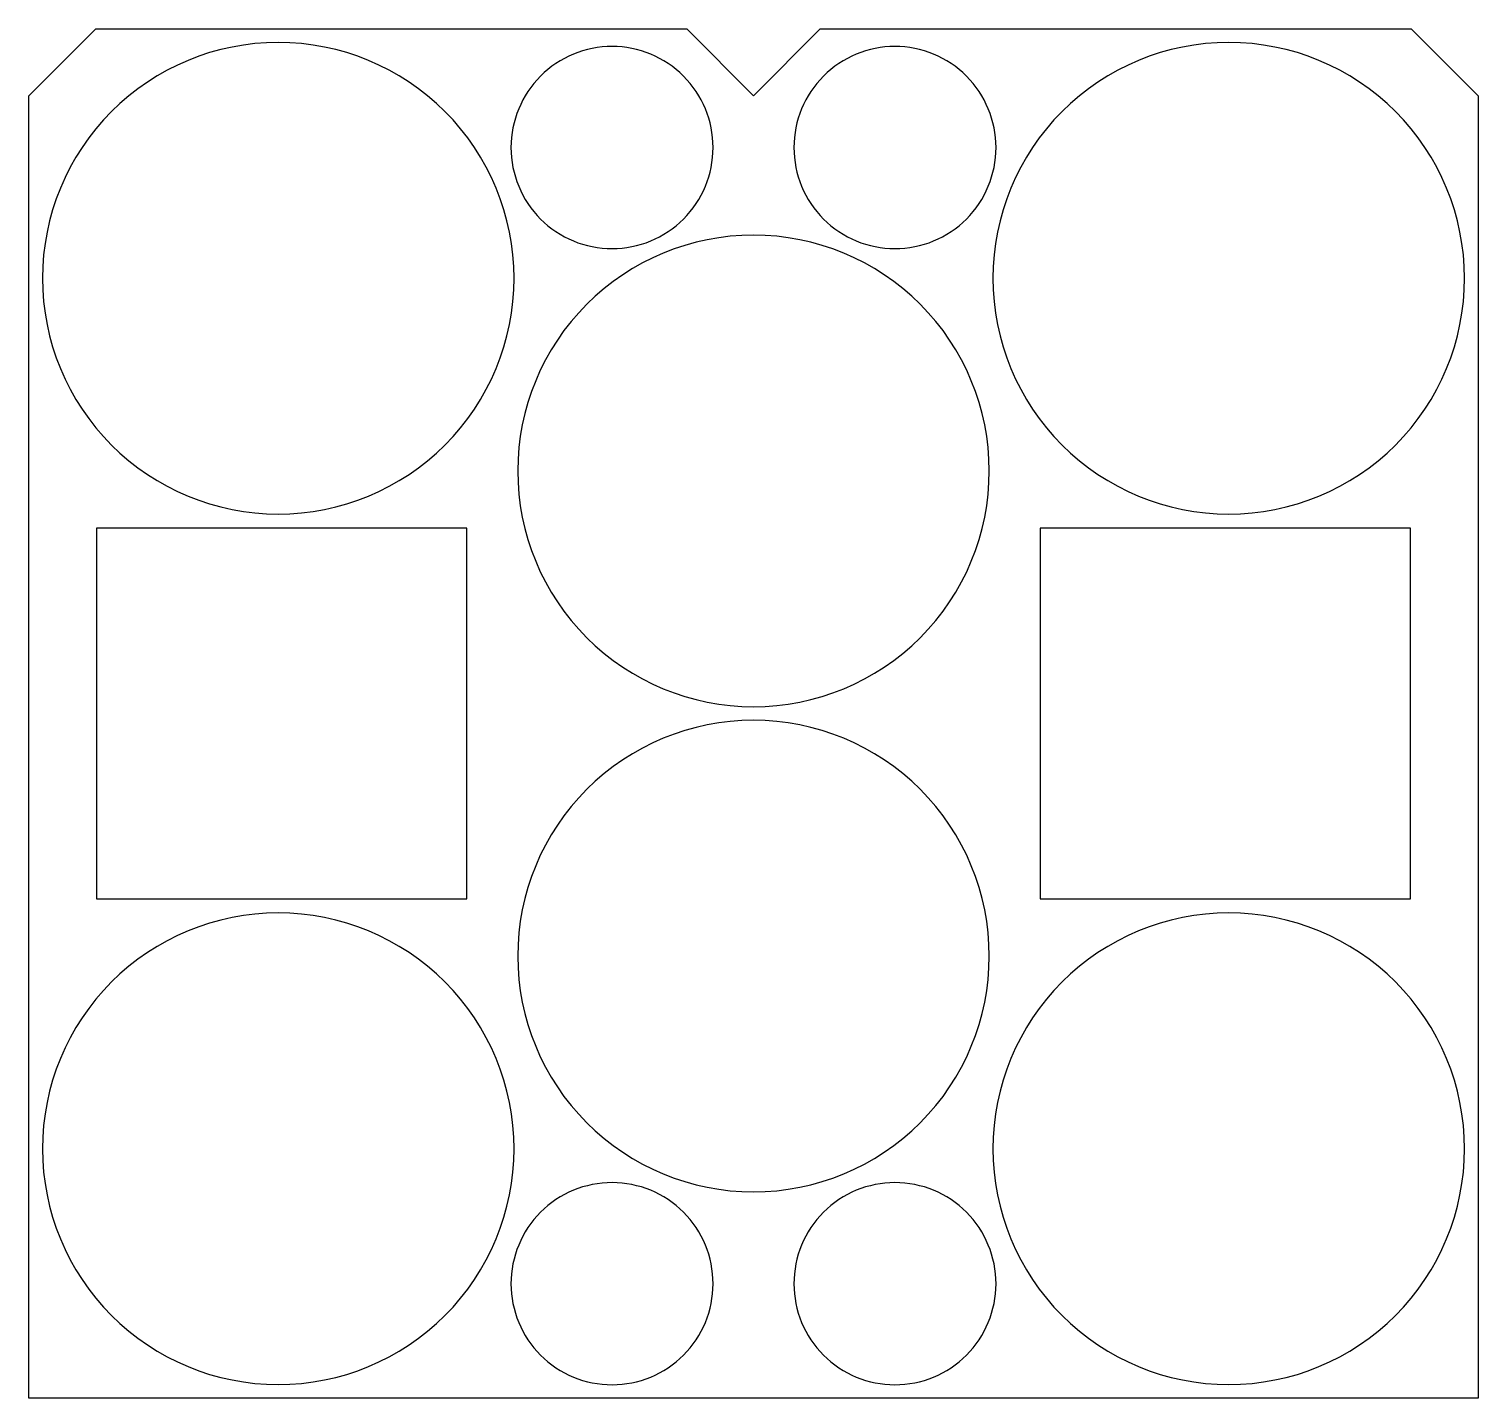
# Model space of a CAD drawing. Extents: x -108 to 108, y -102 to 102.
import ezdxf

# ---------------------------------------------------------------- set-up
doc = ezdxf.new("R2010")
doc.units = 0
doc.layers.get('0').update_dxf_attribs({"linetype": 'CONTINUOUS'})

msp = doc.modelspace()

# ---------------------------------------------------------------- linework, layer by layer
for points in [[(-87.47, -101.6), (-107.55, -101.6), (-107.55, 91.7), (-97.65, 101.6), (-87.47, 101.6), (-81.61, 101.6), (-9.9, 101.6), (0, 91.7), (9.9, 101.6), (25.32, 101.6), (93.12, 101.6), (97.65, 101.6), (107.55, 91.7), (107.55, -101.6), (93.12, -101.6), (25.32, -101.6), (-81.61, -101.6)], [(-97.55, -27.5), (-42.55, -27.5), (-42.55, 27.5), (-97.55, 27.5)], [(42.55, -27.5), (97.55, -27.5), (97.55, 27.5), (42.55, 27.5)]]:
    msp.add_lwpolyline(points, close=True)
for points in [[(-105.55, 64.6, 0.414214), (-70.55, 29.6, 0.414214), (-35.55, 64.6, 0.414214), (-70.55, 99.6, 0.414214)], [(-21, 99, 0.414214), (-36, 84, 0.414214), (-21, 69, 0.414214), (-6, 84, 0.414214)], [(21, 99, 0.414214), (6, 84, 0.414214), (21, 69, 0.414214), (36, 84, 0.414214)], [(35.55, 64.6, 0.414214), (70.55, 29.6, 0.414214), (105.55, 64.6, 0.414214), (70.55, 99.6, 0.414214)], [(-35, 36, 0.414214), (0, 1, 0.414214), (35, 36, 0.414214), (0, 71, 0.414214)], [(-35, -36, 0.414214), (0, -71, 0.414214), (35, -36, 0.414214), (0, -1, 0.414214)], [(-105.55, -64.6, 0.414214), (-70.55, -99.6, 0.414214), (-35.55, -64.6, 0.414214), (-70.55, -29.6, 0.414214)], [(35.55, -64.6, 0.414214), (70.55, -99.6, 0.414214), (105.55, -64.6, 0.414214), (70.55, -29.6, 0.414214)], [(-21, -69.63, 0.414214), (-36, -84.63, 0.414214), (-21, -99.63, 0.414214), (-6, -84.63, 0.414214)], [(21, -69.63, 0.414214), (6, -84.63, 0.414214), (21, -99.63, 0.414214), (36, -84.63, 0.414214)]]:
    msp.add_lwpolyline(points, format="xyb", close=True)

doc.saveas('drawing.dxf')
